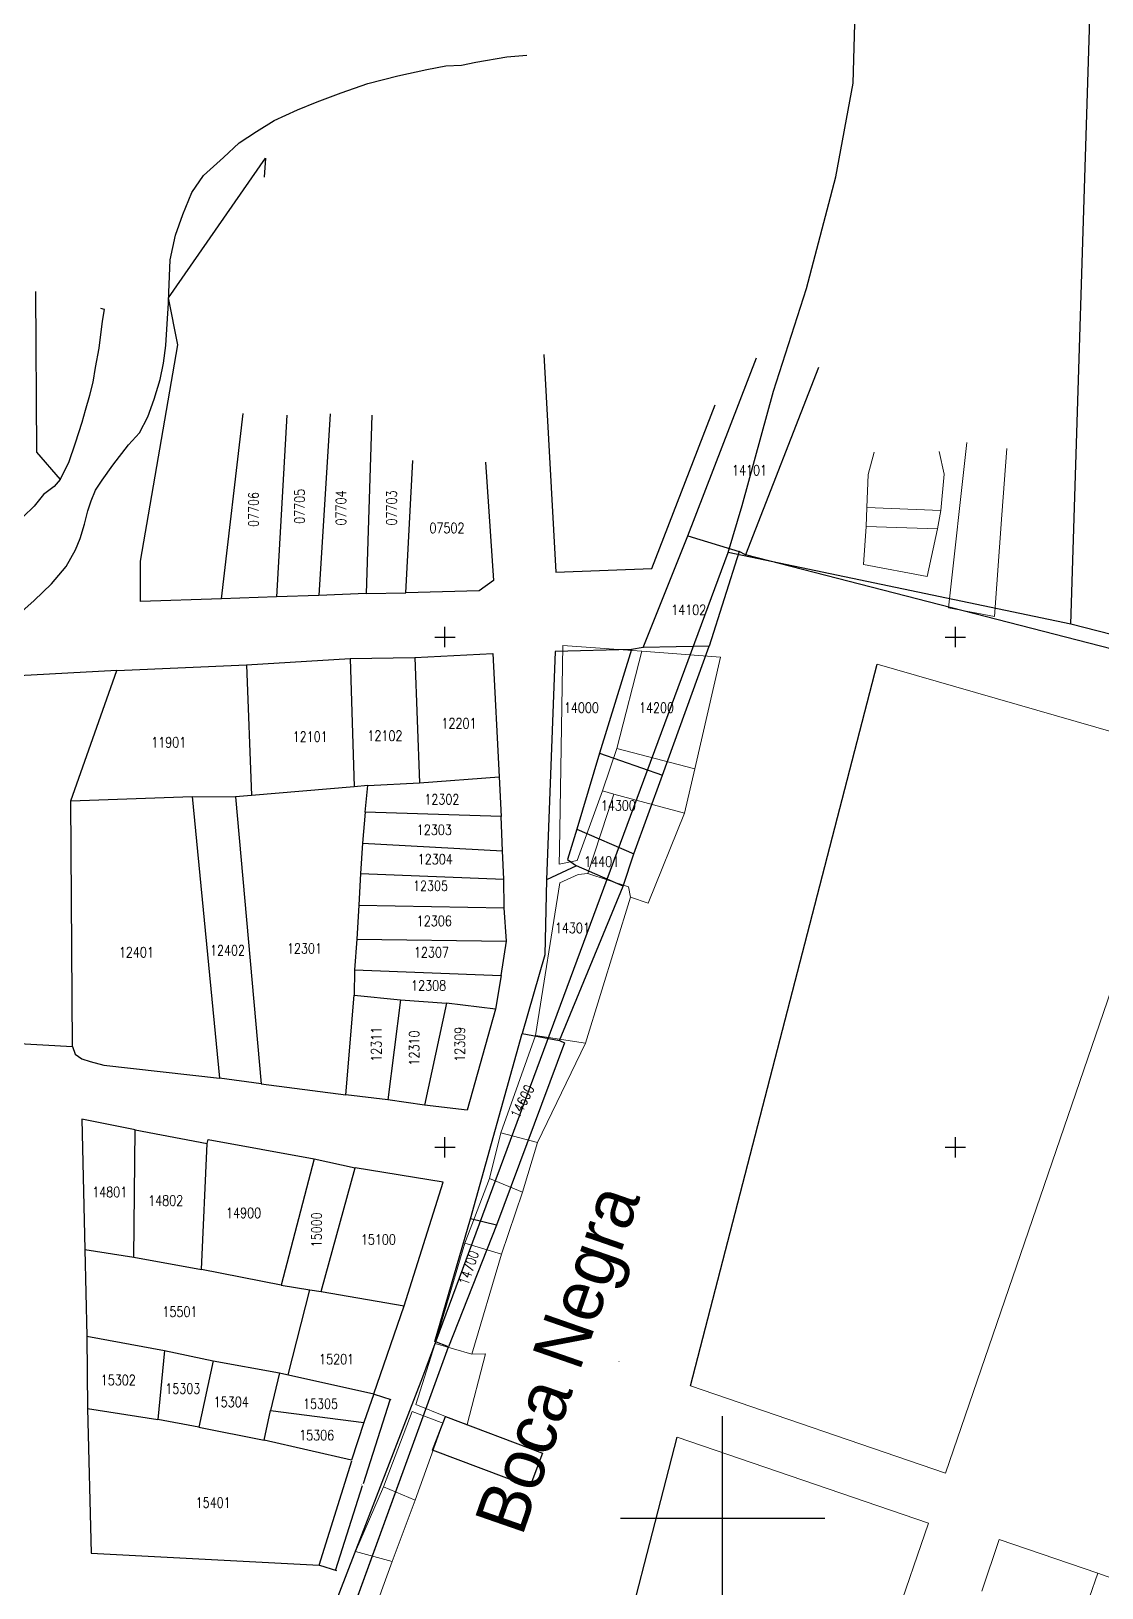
# Model space of a CAD drawing. Header units: metres. Extents: x 615331 to 657292, y 1301217 to 1321009.
# Drawn here: x 629641.7 to 629851.4, y 1320409 to 1320714.1 of the extents above; entities that cross this region are included whole.
import ezdxf
from ezdxf.enums import TextEntityAlignment as Align

# ---------------------------------------------------------------- set-up
doc = ezdxf.new("R2010")
doc.units = ezdxf.units.M
doc.header["$PDMODE"] = 32
doc.header["$PDSIZE"] = 0.5
for name, color, linetype in [('2', 1, 'Continuous'), ('42', 7, 'Continuous'), ('5', 7, 'Continuous'), ('7', 7, 'Continuous')]:
    doc.layers.add(name, color=color, linetype=linetype)
for name, color, linetype, lineweight in [('Nivel 2', 7, 'Continuous', 0), ('Nivel 30', 7, 'Continuous', 0), ('Nivel 5', 7, 'Continuous', 0)]:
    doc.layers.add(name, color=color, linetype=linetype, lineweight=lineweight)
doc.styles.add('ROMANS', font='ROMANS', dxfattribs={"height": 0.2})
doc.styles.get("Standard").update_dxf_attribs({"font": 'arial.ttf'})
doc.styles.add('Style-ENGINEERING', font='ENGINEERING.shx')
doc.dimstyles.get("Standard").update_dxf_attribs({"dimtxt": 0.18, "dimasz": 0.18, "dimexe": 0.18, "dimexo": 0.0625, "dimgap": 0.09, "dimtad": 0, "dimtih": 1, "dimtoh": 1, "dimdec": 4, "dimzin": 0, "dimdsep": 46, "dimtxsty": 'Standard', "dimcen": 0.09, "dimadec": 0, "dimazin": 0, "dimtfac": 1, "dimtdec": 4, "dimtofl": 0, "dimtmove": 0, "dimatfit": 3, "dimfxl": 1, "dimtolj": 1, "dimtzin": 0, "dimarcsym": 0})

# ---------------------------------------------------------------- blocks, each defined once
blk = doc.blocks.new('COORD')
at = {"layer": '42', "color": 2, "linetype": 'Continuous'}
for p, q in [((0, -2), (0, 2)), ((-2, 0), (2, 0))]:
    blk.add_line(p, q, dxfattribs=at)
blk = doc.blocks.new('COORD$')
at = {"layer": '42', "color": 2, "linetype": 'Continuous'}
blk.add_blockref('COORD', (0, 0), dxfattribs=at)
blk = doc.blocks.new('*D23')
at = {"color": 0, "linetype": 'Continuous', "lineweight": -2, "transparency": 16777216}
for p, q in [((629711.95, 1320445.82), (629706.73, 1320429.42)), ((629708.85, 1320447), (629712.17, 1320445.94)), ((629701.39, 1320412.65), (629706.61, 1320429.06)), ((629698.19, 1320413.48), (629701.51, 1320412.43))]:
    blk.add_line(p, q, dxfattribs=at)
at = {"color": 0, "linetype": 'Continuous', "transparency": 16777216}
for points in [[(629711.92, 1320445.83), (629711.98, 1320445.81), (629712, 1320445.99)], [(629701.36, 1320412.66), (629701.42, 1320412.64), (629701.34, 1320412.48)]]:
    blk.add_solid(points, dxfattribs=at)
at = {"layer": 'Defpoints', "color": 0, "linetype": 'Continuous', "transparency": 16777216}
for p in [(629708.79, 1320447.02), (629698.13, 1320413.5), (629701.34, 1320412.48)]:
    blk.add_point(p, dxfattribs=at)
at = {"color": 0, "linetype": 'Continuous', "transparency": 16777216, "insert": (629706.67, 1320429.24), "char_height": 0.18, "attachment_point": 5}
blk.add_mtext('\\A1;35.1697', dxfattribs=at)

msp = doc.modelspace()

# ---------------------------------------------------------------- linework, layer by layer
at = {"color": 5, "linetype": 'Continuous', "flags": 128}
for points in [[(629770.84011, 1320448.5975), (629807.4202, 1320590.05425)], [(629754.2974, 1320384.62618), (629768.24124, 1320438.54757)]]:
    msp.add_lwpolyline(points, dxfattribs=at)
at = {"color": 2, "linetype": 'Continuous', "flags": 128}
msp.add_lwpolyline([(629720.31119, 1320435.97594), (629722.8424, 1320442.60941), (629741.87722, 1320435.41231), (629739.36363, 1320428.82563)], close=True, dxfattribs=at)
msp.add_lwpolyline([(629722.8424, 1320442.60941), (629741.87722, 1320435.41231)], dxfattribs=at)
at = {"layer": '2', "color": 1, "linetype": 'Continuous'}
for p, q in [((629845.36823, 1320597.90308), (629850.34623, 1320756.56308)), ((629770.2874, 1320615.17141), (629783.7414, 1320650.10041)), ((629795.9024, 1320648.17641), (629781.6004, 1320611.46141)), ((629678.9444, 1320602.87541), (629683.2404, 1320639.19641)), ((629691.7794, 1320638.81441), (629689.7634, 1320603.22541)), ((629700.2624, 1320639.09341), (629698.0424, 1320603.50241)), ((629708.3934, 1320638.86041), (629707.3374, 1320603.88941)), ((629715.0584, 1320604.00941), (629716.4504, 1320629.93741)), ((629761.5934, 1320593.29441), (629770.2874, 1320615.17141)), ((629770.2874, 1320615.17141), (629780.3754, 1320612.11041)), ((629780.3754, 1320612.11041), (629774.4964, 1320593.56141)), ((629845.36823, 1320597.90308), (629778.20423, 1320611.96108)), ((629781.6004, 1320611.46141), (629780.3754, 1320612.11041)), ((629698.0424, 1320603.50241), (629689.7634, 1320603.22541)), ((629707.3374, 1320603.88941), (629698.0424, 1320603.50241)), ((629707.3374, 1320603.88941), (629715.0584, 1320604.00941)), ((629689.7634, 1320603.22541), (629678.9444, 1320602.87541)), ((629683.8374, 1320589.90941), (629704.2004, 1320591.15741)), ((629704.2004, 1320591.15741), (629716.8494, 1320591.37141)), ((629704.2004, 1320591.15741), (629704.9854, 1320566.01041)), ((629716.8494, 1320591.37141), (629717.7314, 1320566.78441)), ((629759.2604, 1320592.91741), (629753.0414, 1320572.58641)), ((629761.5934, 1320593.29441), (629759.2604, 1320592.91741)), ((629774.4964, 1320593.56141), (629761.5934, 1320593.29441)), ((629765.3244, 1320568.32541), (629774.4964, 1320593.56141)), ((629649.4264, 1320563.28041), (629658.4944, 1320588.82041)), ((629658.4944, 1320588.82041), (629683.8374, 1320589.90941)), ((629683.8374, 1320589.90941), (629684.8304, 1320564.30741)), ((629753.0414, 1320572.58641), (629748.6034, 1320557.70941)), ((629753.0414, 1320572.58641), (629765.3244, 1320568.32541)), ((629707.6254, 1320566.23741), (629717.7314, 1320566.78441)), ((629717.7314, 1320566.78441), (629733.3704, 1320567.94041)), ((629733.3704, 1320567.94041), (629733.7454, 1320560.16841)), ((629759.7224, 1320552.87841), (629765.3244, 1320568.32541)), ((629649.4264, 1320563.28041), (629673.1974, 1320564.10241)), ((629673.1974, 1320564.10241), (629678.5724, 1320508.91241)), ((629673.1974, 1320564.10241), (629681.7334, 1320564.07641)), ((629684.8304, 1320564.30741), (629681.7334, 1320564.07641)), ((629681.7334, 1320564.07641), (629686.7114, 1320507.81641)), ((629704.9854, 1320566.01041), (629684.8304, 1320564.30741)), ((629707.6254, 1320566.23741), (629704.9854, 1320566.01041)), ((629707.1134, 1320561.04941), (629707.6254, 1320566.23741)), ((629649.7594, 1320515.11041), (629649.4264, 1320563.28041)), ((629707.1134, 1320561.04941), (629706.6094, 1320554.99841)), ((629733.7454, 1320560.16841), (629707.1134, 1320561.04941)), ((629734.0084, 1320553.46341), (629733.7454, 1320560.16841)), ((629748.6034, 1320557.70941), (629746.7254, 1320551.79741)), ((629748.6034, 1320557.70941), (629759.7224, 1320552.87841)), ((629706.6094, 1320554.99841), (629706.2064, 1320548.99841)), ((629706.6094, 1320554.99841), (629734.0084, 1320553.46341)), ((629734.2614, 1320547.92641), (629734.0084, 1320553.46341)), ((629746.7254, 1320551.79741), (629748.5154, 1320550.49241)), ((629757.6464, 1320546.50841), (629759.7224, 1320552.87841)), ((629706.2064, 1320548.99841), (629705.8554, 1320542.84641)), ((629706.2064, 1320548.99841), (629734.2614, 1320547.92641)), ((629748.5154, 1320550.49241), (629742.6464, 1320547.79741)), ((629757.6464, 1320546.50841), (629748.5154, 1320550.49241)), ((629734.3634, 1320542.28641), (629734.2614, 1320547.92641)), ((629742.6464, 1320547.79741), (629742.3224, 1320533.05841)), ((629745.1664, 1320516.26341), (629757.6464, 1320546.50841)), ((629705.8554, 1320542.84641), (629705.4584, 1320536.13541)), ((629705.8554, 1320542.84641), (629734.3634, 1320542.28641)), ((629734.8284, 1320535.78641), (629734.3634, 1320542.28641)), ((629705.4584, 1320536.13541), (629705.0044, 1320530.13441)), ((629705.4584, 1320536.13541), (629734.8284, 1320535.78641)), ((629733.7714, 1320529.01841), (629734.8284, 1320535.78641)), ((629705.0044, 1320530.13441), (629704.9474, 1320525.20541)), ((629705.0044, 1320530.13441), (629733.7714, 1320529.01841)), ((629742.3224, 1320533.05841), (629737.8374, 1320517.67141)), ((629733.7714, 1320529.01841), (629732.6624, 1320522.40241)), ((629703.2944, 1320505.62641), (629704.9474, 1320525.20541)), ((629704.9474, 1320525.20541), (629714.0504, 1320524.26941)), ((629714.0504, 1320524.26941), (629711.5344, 1320504.68341)), ((629714.0504, 1320524.26941), (629723.0494, 1320523.58741)), ((629723.0494, 1320523.58741), (629718.7584, 1320503.62941)), ((629732.6624, 1320522.40241), (629723.0494, 1320523.58741)), ((629638.1694, 1320515.76941), (629649.7594, 1320515.11041)), ((629727.7494, 1320481.35041), (629737.8374, 1320517.67141)), ((629746.1864, 1320515.86541), (629732.8414, 1320480.07441)), ((629737.8374, 1320517.67141), (629745.1664, 1320516.26341)), ((629745.1664, 1320516.26341), (629746.1864, 1320515.86541)), ((629686.7114, 1320507.81641), (629678.5724, 1320508.91241)), ((629686.7114, 1320507.81641), (629703.2944, 1320505.62641)), ((629711.5344, 1320504.68341), (629703.2944, 1320505.62641)), ((629718.7584, 1320503.62941), (629711.5344, 1320504.68341)), ((629661.8174, 1320473.85241), (629662.0494, 1320498.80541)), ((629662.0494, 1320498.80541), (629676.1474, 1320496.13641)), ((629676.1474, 1320496.13641), (629676.3434, 1320496.90041)), ((629676.3434, 1320496.90041), (629697.1074, 1320493.12141)), ((629675.0494, 1320471.42941), (629676.1474, 1320496.13641)), ((629697.1074, 1320493.12141), (629690.6744, 1320468.36741)), ((629697.1074, 1320493.12141), (629705.1514, 1320491.31241)), ((629698.5104, 1320467.11541), (629705.1514, 1320491.31241)), ((629732.8414, 1320480.07441), (629727.7494, 1320481.35041)), ((629732.8414, 1320480.07441), (629723.4534, 1320456.25941)), ((629652.2014, 1320475.34241), (629661.8174, 1320473.85241)), ((629652.2014, 1320475.34241), (629652.6084, 1320458.32241)), ((629661.8174, 1320473.85241), (629675.0494, 1320471.42941)), ((629690.6744, 1320468.36741), (629675.0494, 1320471.42941)), ((629690.6744, 1320468.36741), (629696.2724, 1320467.40041)), ((629692.0524, 1320450.79741), (629696.2724, 1320467.40041)), ((629696.2724, 1320467.40041), (629698.5104, 1320467.11541)), ((629698.5104, 1320467.11541), (629714.7434, 1320464.31241)), ((629708.7944, 1320447.01541), (629714.7434, 1320464.31241)), ((629652.6084, 1320458.32241), (629667.7744, 1320455.56141)), ((629652.6084, 1320458.32241), (629652.7364, 1320444.19741)), ((629667.7744, 1320455.56141), (629666.4734, 1320442.03241)), ((629667.7744, 1320455.56141), (629677.3444, 1320453.51141)), ((629686.7154, 1320355.31641), (629723.4534, 1320456.25941)), ((629677.3444, 1320453.51141), (629674.5154, 1320440.52841)), ((629677.3444, 1320453.51141), (629690.3214, 1320451.18841)), ((629690.3214, 1320451.18841), (629688.5594, 1320443.80441)), ((629690.3214, 1320451.18841), (629708.7944, 1320447.01541)), ((629708.7944, 1320447.01541), (629706.8714, 1320441.42641)), ((629652.7364, 1320444.19741), (629666.4734, 1320442.03241)), ((629674.5154, 1320440.52841), (629666.4734, 1320442.03241)), ((629687.3414, 1320437.94941), (629688.5594, 1320443.80441)), ((629688.5594, 1320443.80441), (629706.8714, 1320441.42641)), ((629674.5154, 1320440.52841), (629687.3414, 1320437.94941)), ((629706.8714, 1320441.42641), (629704.4484, 1320434.03641)), ((629704.4484, 1320434.03641), (629687.3414, 1320437.94941))]:
    msp.add_line(p, q, dxfattribs=at)
for points in [[(630370.75923, 1320878.88508), (630352.69023, 1320703.36308), (630185.87923, 1320510.61408), (629845.36823, 1320597.90308)], [(629778.20423, 1320611.96108), (629780.93423, 1320621.13008), (629787.12623, 1320643.54008), (629793.58923, 1320663.66508), (629799.27823, 1320685.56308), (629802.70523, 1320703.88908), (629803.11423, 1320717.87308), (629802.02023, 1320729.05108), (629801.17923, 1320740.23108), (629800.84023, 1320752.17708), (629803.32323, 1320760.32708), (629812.42923, 1320765.97908), (629824.36423, 1320766.56408), (629831.99023, 1320765.85008), (629840.39823, 1320762.34608), (629850.34623, 1320756.56308)], [(629638.6864, 1320599.31541), (629642.2644, 1320602.54841), (629645.6394, 1320605.78041), (629648.5554, 1320609.16041), (629650.3554, 1320612.42841), (629651.3004, 1320614.67241), (629652.1384, 1320617.47541), (629652.7754, 1320620.12341), (629653.4184, 1320622.05941), (629654.2634, 1320624.15041), (629655.6174, 1320626.09341), (629657.6744, 1320629.05941), (629660.7374, 1320633.05041), (629662.9004, 1320635.40741), (629664.5494, 1320638.52141), (629665.7884, 1320641.98841), (629666.9734, 1320645.80941), (629667.6044, 1320649.06741), (629668.0814, 1320652.47641), (629668.2974, 1320656.74741), (629668.5654, 1320660.81441), (629668.6484, 1320662.89941), (629668.9464, 1320669.30441), (629669.9694, 1320674.14141), (629671.4064, 1320678.16841), (629673.1464, 1320682.45241), (629675.4524, 1320685.82641), (629679.3844, 1320689.36841), (629682.4064, 1320692.24041), (629685.8414, 1320694.45641), (629689.2764, 1320696.62141), (629693.8304, 1320698.69441), (629697.7294, 1320700.25341), (629702.4384, 1320702.02341), (629707.6044, 1320703.84741), (629713.4844, 1320705.37341), (629719.2144, 1320706.59341), (629722.9174, 1320707.28641), (629725.9644, 1320707.46641), (629728.8044, 1320707.99941), (629734.8404, 1320709.06941), (629738.8004, 1320709.40941)], [(629678.9444, 1320602.87541), (629663.0974, 1320602.32741), (629663.1274, 1320610.25541), (629670.4174, 1320652.59941), (629668.6074, 1320661.85641), (629687.6164, 1320689.18741), (629687.3454, 1320685.47541)], [(629860.7634, 1320672.99241), (629862.3184, 1320590.68341), (629781.6004, 1320611.46141)], [(629642.5314, 1320663.07341), (629642.7644, 1320631.62041), (629647.3854, 1320626.22341), (629649.0834, 1320629.54241), (629650.3694, 1320633.41541), (629651.6534, 1320637.49241), (629652.3434, 1320639.83541), (629653.1804, 1320642.79041), (629653.8184, 1320645.28641), (629654.3004, 1320648.18741), (629654.9774, 1320652.00441), (629655.6414, 1320657.24441), (629656.0784, 1320659.53541), (629655.3144, 1320659.73141)], [(629742.1244, 1320650.74641), (629744.4904, 1320608.08241), (629763.2324, 1320608.80741), (629775.6954, 1320640.88241)], [(629730.6804, 1320629.60741), (629732.2604, 1320606.44841), (629729.4334, 1320604.44241), (629715.0584, 1320604.00941)], [(629647.3854, 1320626.22341), (629646.1784, 1320624.89241), (629644.1094, 1320623.29841), (629642.3014, 1320620.99541), (629640.1344, 1320618.94341)], [(629647.17823, 1320063.54808), (629641.96423, 1320082.58008), (629637.27623, 1320098.81908), (629630.20323, 1320129.27908), (629627.74623, 1320153.41308), (629628.85923, 1320175.79108), (629635.24123, 1320207.35408), (629644.43823, 1320236.13908), (629653.64823, 1320262.89108), (629659.85023, 1320284.03008), (629672.06423, 1320317.15608), (629683.99023, 1320355.11008), (629698.16823, 1320397.90908), (629718.37523, 1320450.40608), (629778.20423, 1320611.96108)], [(629716.8494, 1320591.37141), (629732.1354, 1320592.16841), (629733.3704, 1320567.94041)], [(629759.2604, 1320592.91741), (629744.3264, 1320592.53141), (629742.6464, 1320547.79741)], [(629658.4944, 1320588.82041), (629616.4464, 1320586.51541), (629616.6414, 1320570.45941), (629622.7344, 1320570.97041), (629622.8544, 1320568.83741), (629622.7144, 1320567.46441), (629622.2204, 1320565.93541), (629621.6714, 1320564.86341), (629621.4304, 1320563.38741), (629621.6984, 1320561.86541), (629622.2164, 1320560.75241), (629622.8874, 1320559.64041), (629623.6554, 1320558.93541), (629624.0834, 1320539.67941), (629622.5074, 1320517.20541)], [(629732.6624, 1320522.40241), (629727.0994, 1320502.63641), (629718.7584, 1320503.62941)], [(629649.7594, 1320515.11041), (629650.3314, 1320513.64141), (629651.6104, 1320512.68741), (629653.2404, 1320512.19341), (629655.9404, 1320511.45541), (629678.5724, 1320508.91241)], [(629662.0494, 1320498.80541), (629651.6154, 1320500.89741), (629652.2014, 1320475.34241)], [(629714.7434, 1320464.31241), (629722.4004, 1320488.51841), (629705.1514, 1320491.31241)], [(629723.4534, 1320456.25941), (629720.7514, 1320457.30241), (629727.7494, 1320481.35041)], [(629652.7364, 1320444.19741), (629653.4494, 1320415.84741), (629698.1304, 1320413.50141), (629704.5004, 1320433.93541)]]:
    msp.add_lwpolyline(points, dxfattribs=at)
at = {"layer": 'Nivel 2', "color": 1, "linetype": 'Continuous', "lineweight": -3}
for p, q in [((629770.2874, 1320615.17141), (629783.7414, 1320650.10041)), ((629795.9024, 1320648.17641), (629781.6004, 1320611.46141)), ((629678.9444, 1320602.87541), (629683.2404, 1320639.19641)), ((629691.7794, 1320638.81441), (629689.7634, 1320603.22541)), ((629700.2624, 1320639.09341), (629698.0424, 1320603.50241)), ((629708.3934, 1320638.86041), (629707.3374, 1320603.88941)), ((629715.0584, 1320604.00941), (629716.4504, 1320629.93741)), ((629761.5934, 1320593.29441), (629770.2874, 1320615.17141)), ((629770.2874, 1320615.17141), (629780.3754, 1320612.11041)), ((629780.3754, 1320612.11041), (629774.4964, 1320593.56141)), ((629781.6004, 1320611.46141), (629780.3754, 1320612.11041)), ((629698.0424, 1320603.50241), (629689.7634, 1320603.22541)), ((629707.3374, 1320603.88941), (629698.0424, 1320603.50241)), ((629707.3374, 1320603.88941), (629715.0584, 1320604.00941)), ((629689.7634, 1320603.22541), (629678.9444, 1320602.87541)), ((629683.8374, 1320589.90941), (629704.2004, 1320591.15741)), ((629704.2004, 1320591.15741), (629716.8494, 1320591.37141)), ((629704.2004, 1320591.15741), (629704.9854, 1320566.01041)), ((629716.8494, 1320591.37141), (629717.7314, 1320566.78441)), ((629759.2604, 1320592.91741), (629753.0414, 1320572.58641)), ((629761.5934, 1320593.29441), (629759.2604, 1320592.91741)), ((629774.4964, 1320593.56141), (629761.5934, 1320593.29441)), ((629765.3244, 1320568.32541), (629774.4964, 1320593.56141)), ((629649.4264, 1320563.28041), (629658.4944, 1320588.82041)), ((629658.4944, 1320588.82041), (629683.8374, 1320589.90941)), ((629683.8374, 1320589.90941), (629684.8304, 1320564.30741)), ((629753.0414, 1320572.58641), (629748.6034, 1320557.70941)), ((629753.0414, 1320572.58641), (629765.3244, 1320568.32541)), ((629707.6254, 1320566.23741), (629717.7314, 1320566.78441)), ((629717.7314, 1320566.78441), (629733.3704, 1320567.94041)), ((629733.3704, 1320567.94041), (629733.7454, 1320560.16841)), ((629759.7224, 1320552.87841), (629765.3244, 1320568.32541)), ((629649.4264, 1320563.28041), (629673.1974, 1320564.10241)), ((629673.1974, 1320564.10241), (629681.7334, 1320564.07641)), ((629673.1974, 1320564.10241), (629678.5724, 1320508.91241)), ((629684.8304, 1320564.30741), (629681.7334, 1320564.07641)), ((629681.7334, 1320564.07641), (629686.7114, 1320507.81641)), ((629704.9854, 1320566.01041), (629684.8304, 1320564.30741)), ((629707.6254, 1320566.23741), (629704.9854, 1320566.01041)), ((629707.1134, 1320561.04941), (629707.6254, 1320566.23741)), ((629649.7594, 1320515.11041), (629649.4264, 1320563.28041)), ((629707.1134, 1320561.04941), (629706.6094, 1320554.99841)), ((629733.7454, 1320560.16841), (629707.1134, 1320561.04941)), ((629734.0084, 1320553.46341), (629733.7454, 1320560.16841)), ((629748.6034, 1320557.70941), (629746.7254, 1320551.79741)), ((629748.6034, 1320557.70941), (629759.7224, 1320552.87841)), ((629706.6094, 1320554.99841), (629706.2064, 1320548.99841)), ((629706.6094, 1320554.99841), (629734.0084, 1320553.46341)), ((629734.2614, 1320547.92641), (629734.0084, 1320553.46341)), ((629746.7254, 1320551.79741), (629748.5154, 1320550.49241)), ((629757.6464, 1320546.50841), (629759.7224, 1320552.87841)), ((629706.2064, 1320548.99841), (629705.8554, 1320542.84641)), ((629706.2064, 1320548.99841), (629734.2614, 1320547.92641)), ((629748.5154, 1320550.49241), (629742.6464, 1320547.79741)), ((629757.6464, 1320546.50841), (629748.5154, 1320550.49241)), ((629734.3634, 1320542.28641), (629734.2614, 1320547.92641)), ((629742.6464, 1320547.79741), (629742.3224, 1320533.05841)), ((629745.1664, 1320516.26341), (629757.6464, 1320546.50841)), ((629705.8554, 1320542.84641), (629705.4584, 1320536.13541)), ((629705.8554, 1320542.84641), (629734.3634, 1320542.28641)), ((629734.8284, 1320535.78641), (629734.3634, 1320542.28641)), ((629705.4584, 1320536.13541), (629705.0044, 1320530.13441)), ((629705.4584, 1320536.13541), (629734.8284, 1320535.78641)), ((629733.7714, 1320529.01841), (629734.8284, 1320535.78641)), ((629705.0044, 1320530.13441), (629704.9474, 1320525.20541)), ((629705.0044, 1320530.13441), (629733.7714, 1320529.01841)), ((629742.3224, 1320533.05841), (629737.8374, 1320517.67141)), ((629733.7714, 1320529.01841), (629732.6624, 1320522.40241)), ((629703.2944, 1320505.62641), (629704.9474, 1320525.20541)), ((629704.9474, 1320525.20541), (629714.0504, 1320524.26941)), ((629714.0504, 1320524.26941), (629711.5344, 1320504.68341)), ((629714.0504, 1320524.26941), (629723.0494, 1320523.58741)), ((629723.0494, 1320523.58741), (629718.7584, 1320503.62941)), ((629732.6624, 1320522.40241), (629723.0494, 1320523.58741)), ((629638.1694, 1320515.76941), (629649.7594, 1320515.11041)), ((629727.7494, 1320481.35041), (629737.8374, 1320517.67141)), ((629746.1864, 1320515.86541), (629732.8414, 1320480.07441)), ((629737.8374, 1320517.67141), (629745.1664, 1320516.26341)), ((629745.1664, 1320516.26341), (629746.1864, 1320515.86541)), ((629686.7114, 1320507.81641), (629678.5724, 1320508.91241)), ((629686.7114, 1320507.81641), (629703.2944, 1320505.62641)), ((629711.5344, 1320504.68341), (629703.2944, 1320505.62641)), ((629718.7584, 1320503.62941), (629711.5344, 1320504.68341)), ((629661.8174, 1320473.85241), (629662.0494, 1320498.80541)), ((629662.0494, 1320498.80541), (629676.1474, 1320496.13641)), ((629676.1474, 1320496.13641), (629676.3434, 1320496.90041)), ((629676.3434, 1320496.90041), (629697.1074, 1320493.12141)), ((629675.0494, 1320471.42941), (629676.1474, 1320496.13641)), ((629697.1074, 1320493.12141), (629690.6744, 1320468.36741)), ((629697.1074, 1320493.12141), (629705.1514, 1320491.31241)), ((629698.5104, 1320467.11541), (629705.1514, 1320491.31241)), ((629732.8414, 1320480.07441), (629727.7494, 1320481.35041)), ((629732.8414, 1320480.07441), (629723.4534, 1320456.25941)), ((629652.2014, 1320475.34241), (629652.6084, 1320458.32241)), ((629652.2014, 1320475.34241), (629661.8174, 1320473.85241)), ((629661.8174, 1320473.85241), (629675.0494, 1320471.42941)), ((629690.6744, 1320468.36741), (629675.0494, 1320471.42941)), ((629690.6744, 1320468.36741), (629696.2724, 1320467.40041)), ((629692.0524, 1320450.79741), (629696.2724, 1320467.40041)), ((629696.2724, 1320467.40041), (629698.5104, 1320467.11541)), ((629698.5104, 1320467.11541), (629714.7434, 1320464.31241)), ((629708.7944, 1320447.01541), (629714.7434, 1320464.31241)), ((629652.6084, 1320458.32241), (629652.7364, 1320444.19741)), ((629652.6084, 1320458.32241), (629667.7744, 1320455.56141)), ((629667.7744, 1320455.56141), (629666.4734, 1320442.03241)), ((629667.7744, 1320455.56141), (629677.3444, 1320453.51141)), ((629677.3444, 1320453.51141), (629674.5154, 1320440.52841)), ((629677.3444, 1320453.51141), (629690.3214, 1320451.18841)), ((629690.3214, 1320451.18841), (629688.5594, 1320443.80441)), ((629690.3214, 1320451.18841), (629708.7944, 1320447.01541)), ((629708.7944, 1320447.01541), (629706.8714, 1320441.42641)), ((629652.7364, 1320444.19741), (629666.4734, 1320442.03241)), ((629674.5154, 1320440.52841), (629666.4734, 1320442.03241)), ((629687.3414, 1320437.94941), (629688.5594, 1320443.80441)), ((629688.5594, 1320443.80441), (629706.8714, 1320441.42641)), ((629674.5154, 1320440.52841), (629687.3414, 1320437.94941)), ((629706.8714, 1320441.42641), (629704.4484, 1320434.03641)), ((629704.4484, 1320434.03641), (629687.3414, 1320437.94941))]:
    msp.add_line(p, q, dxfattribs=at)
at = {"layer": 'Nivel 2', "color": 1, "linetype": 'Continuous', "lineweight": -3, "flags": 128}
for points in [[(629638.6864, 1320599.31541), (629642.2644, 1320602.54841), (629645.6394, 1320605.78041), (629648.5554, 1320609.16041), (629650.3554, 1320612.42841), (629651.3004, 1320614.67241), (629652.1384, 1320617.47541), (629652.7754, 1320620.12341), (629653.4184, 1320622.05941), (629654.2634, 1320624.15041), (629655.6174, 1320626.09341), (629657.6744, 1320629.05941), (629660.7374, 1320633.05041), (629662.9004, 1320635.40741), (629664.5494, 1320638.52141), (629665.7884, 1320641.98841), (629666.9734, 1320645.80941), (629667.6044, 1320649.06741), (629668.0814, 1320652.47641), (629668.2974, 1320656.74741), (629668.5654, 1320660.81441), (629668.6484, 1320662.89941), (629668.9464, 1320669.30441), (629669.9694, 1320674.14141), (629671.4064, 1320678.16841), (629673.1464, 1320682.45241), (629675.4524, 1320685.82641), (629679.3844, 1320689.36841), (629682.4064, 1320692.24041), (629685.8414, 1320694.45641), (629689.2764, 1320696.62141), (629693.8304, 1320698.69441), (629697.7294, 1320700.25341), (629702.4384, 1320702.02341), (629707.6044, 1320703.84741), (629713.4844, 1320705.37341), (629719.2144, 1320706.59341), (629722.9174, 1320707.28641), (629725.9644, 1320707.46641), (629728.8044, 1320707.99941), (629734.8404, 1320709.06941), (629738.8004, 1320709.40941)], [(629678.9444, 1320602.87541), (629663.0974, 1320602.32741), (629663.1274, 1320610.25541), (629670.4174, 1320652.59941), (629668.6074, 1320661.85641), (629687.6164, 1320689.18741), (629687.3454, 1320685.47541)], [(629860.7634, 1320672.99241), (629862.3184, 1320590.68341), (629781.6004, 1320611.46141)], [(629642.5314, 1320663.07341), (629642.7644, 1320631.62041), (629647.3854, 1320626.22341), (629649.0834, 1320629.54241), (629650.3694, 1320633.41541), (629651.6534, 1320637.49241), (629652.3434, 1320639.83541), (629653.1804, 1320642.79041), (629653.8184, 1320645.28641), (629654.3004, 1320648.18741), (629654.9774, 1320652.00441), (629655.6414, 1320657.24441), (629656.0784, 1320659.53541), (629655.3144, 1320659.73141)], [(629742.1244, 1320650.74641), (629744.4904, 1320608.08241), (629763.2324, 1320608.80741), (629775.6954, 1320640.88241)], [(629730.6804, 1320629.60741), (629732.2604, 1320606.44841), (629729.4334, 1320604.44241), (629715.0584, 1320604.00941)], [(629647.3854, 1320626.22341), (629646.1784, 1320624.89241), (629644.1094, 1320623.29841), (629642.3014, 1320620.99541), (629640.1344, 1320618.94341)], [(629716.8494, 1320591.37141), (629732.1354, 1320592.16841), (629733.3704, 1320567.94041)], [(629759.2604, 1320592.91741), (629744.3264, 1320592.53141), (629742.6464, 1320547.79741)], [(629658.4944, 1320588.82041), (629616.4464, 1320586.51541), (629616.6414, 1320570.45941), (629622.7344, 1320570.97041), (629622.8544, 1320568.83741), (629622.7144, 1320567.46441), (629622.2204, 1320565.93541), (629621.6714, 1320564.86341), (629621.4304, 1320563.38741), (629621.6984, 1320561.86541), (629622.2164, 1320560.75241), (629622.8874, 1320559.64041), (629623.6554, 1320558.93541), (629624.0834, 1320539.67941), (629622.5074, 1320517.20541)], [(629732.6624, 1320522.40241), (629727.0994, 1320502.63641), (629718.7584, 1320503.62941)], [(629649.7594, 1320515.11041), (629650.3314, 1320513.64141), (629651.6104, 1320512.68741), (629653.2404, 1320512.19341), (629655.9404, 1320511.45541), (629678.5724, 1320508.91241)], [(629662.0494, 1320498.80541), (629651.6154, 1320500.89741), (629652.2014, 1320475.34241)], [(629714.7434, 1320464.31241), (629722.4004, 1320488.51841), (629705.1514, 1320491.31241)], [(629723.4534, 1320456.25941), (629720.7514, 1320457.30241), (629727.7494, 1320481.35041)], [(629686.7154, 1320355.31641), (629723.4534, 1320456.25941)], [(629652.7364, 1320444.19741), (629653.4494, 1320415.84741), (629698.1304, 1320413.50141), (629704.5004, 1320433.93541)]]:
    msp.add_lwpolyline(points, dxfattribs=at)
at = {"layer": 'Nivel 30', "color": 1, "linetype": 'Continuous', "lineweight": 13}
for p, q in [((629805.6334, 1320627.19641), (629806.7904, 1320631.56841)), ((629819.5684, 1320631.71741), (629820.5164, 1320627.31241)), ((629821.3684, 1320601.09241), (629824.9504, 1320633.48541)), ((629832.7944, 1320632.34441), (629831.8394, 1320619.33741)), ((629805.3694, 1320620.71941), (629805.6334, 1320627.19641)), ((629820.5164, 1320627.31241), (629819.8624, 1320620.19241)), ((629805.2754, 1320616.99541), (629805.3694, 1320620.71941)), ((629805.3694, 1320620.71941), (629819.8624, 1320620.19241)), ((629819.8624, 1320620.19241), (629819.2474, 1320616.56541)), ((629831.8394, 1320619.33741), (629830.3764, 1320599.38741)), ((629804.7174, 1320609.59741), (629805.2754, 1320616.99541)), ((629819.2474, 1320616.56541), (629805.2754, 1320616.99541)), ((629819.2474, 1320616.56541), (629817.1714, 1320607.20841)), ((629817.1714, 1320607.20841), (629804.7174, 1320609.59741)), ((629830.3764, 1320599.38741), (629821.3684, 1320601.09241)), ((629745.1664, 1320553.67541), (629745.8164, 1320593.67541)), ((629745.8164, 1320593.67541), (629761.3234, 1320592.61041)), ((629756.3874, 1320573.49241), (629761.3234, 1320592.61041)), ((629761.3234, 1320592.61041), (629776.7424, 1320591.38841)), ((629776.7424, 1320591.38841), (629771.6734, 1320569.55141)), ((629753.6154, 1320565.23541), (629756.3874, 1320573.49241)), ((629756.3874, 1320573.49241), (629771.6734, 1320569.55141)), ((629771.6734, 1320569.55141), (629769.6584, 1320560.87441)), ((629753.6154, 1320565.23541), (629748.6694, 1320551.59741)), ((629750.7234, 1320549.03441), (629755.8034, 1320564.54841)), ((629755.8034, 1320564.54841), (629753.6154, 1320565.23541)), ((629755.8034, 1320564.54841), (629769.6584, 1320560.87441)), ((629769.6584, 1320560.87441), (629762.5514, 1320543.21841)), ((629745.1194, 1320550.87541), (629745.1664, 1320553.67541)), ((629748.6694, 1320551.59741), (629745.1194, 1320550.87541)), ((629745.2634, 1320547.19341), (629748.8134, 1320548.79541)), ((629748.8134, 1320548.79541), (629750.7234, 1320549.03441)), ((629750.7234, 1320549.03441), (629758.7014, 1320546.37641)), ((629740.4754, 1320517.29841), (629745.2634, 1320547.19341)), ((629758.7014, 1320546.37641), (629759.0694, 1320544.40541)), ((629759.0694, 1320544.40541), (629750.2834, 1320515.79941)), ((629762.5514, 1320543.21841), (629759.0694, 1320544.40541)), ((629733.6654, 1320498.21141), (629740.4754, 1320517.29841)), ((629750.2834, 1320515.79941), (629740.4754, 1320517.29841)), ((629750.2834, 1320515.79941), (629740.8744, 1320496.32841)), ((629731.4714, 1320489.21941), (629733.6654, 1320498.21141)), ((629733.6654, 1320498.21141), (629740.8744, 1320496.32841)), ((629740.8744, 1320496.32841), (629737.9204, 1320486.54141)), ((629726.6444, 1320476.54341), (629731.4714, 1320489.21941)), ((629737.9204, 1320486.54141), (629731.4714, 1320489.21941)), ((629737.9204, 1320486.54141), (629733.7924, 1320474.38641)), ((629720.8304, 1320456.91641), (629726.6444, 1320476.54341)), ((629733.7924, 1320474.38641), (629726.6444, 1320476.54341)), ((629733.7924, 1320474.38641), (629728.0004, 1320454.82941)), ((629717.0154, 1320444.95541), (629720.8304, 1320456.91641)), ((629720.8304, 1320456.91641), (629728.0004, 1320454.82941)), ((629730.6764, 1320454.88641), (629727.1104, 1320441.00541)), ((629728.0004, 1320454.82941), (629730.6764, 1320454.88641)), ((629722.8424, 1320442.60941), (629717.0154, 1320444.95541)), ((629710.7084, 1320428.83941), (629716.3314, 1320443.57541)), ((629716.3314, 1320443.57541), (629721.9664, 1320441.44541)), ((629727.1104, 1320441.00541), (629722.8424, 1320442.60941)), ((629722.2954, 1320441.32041), (629716.8874, 1320426.23141)), ((629721.9664, 1320441.44541), (629722.2954, 1320441.32041)), ((629705.1984, 1320416.13541), (629710.7084, 1320428.83941)), ((629710.7084, 1320428.83941), (629716.8874, 1320426.23141)), ((629716.8874, 1320426.23141), (629712.3854, 1320414.21541)), ((629700.0054, 1320402.70341), (629705.1984, 1320416.13541)), ((629712.3854, 1320414.21541), (629705.1984, 1320416.13541)), ((629712.3854, 1320414.21541), (629707.1454, 1320399.83141))]:
    msp.add_line(p, q, dxfattribs=at)
at = {"layer": 'Nivel 30', "color": 3, "linetype": 'Continuous', "lineweight": 13}
for p, q in [((629807.4202, 1320590.05425), (629868.99312, 1320572.26632)), ((629820.80577, 1320431.49114), (629868.99312, 1320572.26632)), ((629756.82844, 1320453.39457), (629756.87624, 1320453.3782)), ((629770.84011, 1320448.5975), (629820.80577, 1320431.49114)), ((629768.24124, 1320438.54757), (629817.45338, 1320421.69919)), ((629799.46954, 1320369.16094), (629817.45338, 1320421.69919)), ((629827.8874, 1320408.39941), (629831.2854, 1320418.49641)), ((629831.2854, 1320418.49641), (629850.6304, 1320411.87341)), ((629847.1334, 1320401.88641), (629850.6304, 1320411.87341)), ((629850.6304, 1320411.87341), (629869.8794, 1320405.09241))]:
    msp.add_line(p, q, dxfattribs=at)

# ---------------------------------------------------------------- block references
at = {"layer": '42', "color": 2, "linetype": 'Continuous', "xscale": 10, "yscale": 10}
msp.add_blockref('COORD$', (629777.12523, 1320422.65208), dxfattribs=at)
at = {"layer": '5', "color": 2, "linetype": 'Continuous'}
for p in [(629722.7274, 1320595.36241), (629822.7274, 1320595.36241), (629722.7274, 1320495.36241), (629822.7274, 1320495.36241)]:
    msp.add_blockref('COORD', p, dxfattribs=at)
at = {"layer": 'Nivel 5', "color": 2, "linetype": 'Continuous', "lineweight": -3}
for p in [(629722.7274, 1320595.36241), (629822.7274, 1320595.36241), (629722.7274, 1320495.36241), (629822.7274, 1320495.36241)]:
    msp.add_blockref('COORD', p, dxfattribs=at)

# ---------------------------------------------------------------- texts
at = {"layer": '7', "color": 7, "linetype": 'Continuous', "style": 'ROMANS', "width": 0.8}
for s, p in [('14101', (629782.4074, 1320628.04441)), ('07502', (629723.1314, 1320616.72541)), ('14102', (629770.4924, 1320600.69041)), ('14000', (629749.4694, 1320581.51841)), ('14200', (629764.1854, 1320581.51841)), ('12201', (629725.4884, 1320578.43741)), ('12101', (629696.3334, 1320575.83941)), ('12102', (629710.9824, 1320576.01741)), ('11901', (629668.6244, 1320574.72241)), ('12302', (629722.1404, 1320563.54741)), ('14300', (629756.7104, 1320562.34741)), ('12303', (629720.6524, 1320557.59141)), ('12304', (629720.8384, 1320551.82141)), ('14401', (629753.4414, 1320551.35841)), ('12305', (629719.9104, 1320546.61041)), ('12306', (629720.6524, 1320539.72341)), ('14301', (629747.7074, 1320538.34941)), ('12401', (629662.3014, 1320533.58841)), ('12402', (629680.1534, 1320533.96041)), ('12301', (629695.2174, 1320534.33341)), ('12307', (629720.0944, 1320533.58141)), ('12308', (629719.5364, 1320527.06641)), ('14801', (629657.0734, 1320486.59841)), ('14802', (629668.0444, 1320484.92341)), ('14900', (629683.2944, 1320482.50341)), ('15100', (629709.7014, 1320477.29241)), ('15501', (629670.8354, 1320463.14641)), ('15201', (629701.5194, 1320453.84041)), ('15302', (629658.7464, 1320449.74541)), ('15303', (629671.3924, 1320448.07041)), ('15304', (629680.8764, 1320445.46441)), ('15305', (629698.3594, 1320445.09241)), ('15306', (629697.6134, 1320438.95041)), ('15401', (629677.3444, 1320425.73541))]:
    msp.add_text(s, height=2, dxfattribs=at).set_placement(p, align=Align.MIDDLE)
for s, rotation, p in [('07706', 90, (629685.2414, 1320620.36041)), ('07705', 90, (629694.2564, 1320620.96341)), ('07704', 90, (629702.3704, 1320620.66141)), ('07703', 90, (629712.2864, 1320620.66141)), ('12311', 90, (629709.2834, 1320515.55441)), ('12310', 90, (629716.7214, 1320514.80841)), ('12309', 90, (629725.6474, 1320515.55241)), ('14600', 63.4104417, (629737.9047, 1320504.3435)), ('15000', 90, (629697.5874, 1320479.17941)), ('14700', 71.5813833, (629727.39315, 1320471.74429))]:
    msp.add_text(s, height=2, rotation=rotation, dxfattribs=at).set_placement(p, align=Align.MIDDLE)
at = {"layer": 'Nivel 30', "color": 1, "linetype": 'Continuous', "lineweight": 13, "style": 'Style-ENGINEERING'}
msp.add_text('Boca Negra', height=9.999996, rotation=70.8210306, dxfattribs=at).set_placement((629744.71512, 1320453.92903), align=Align.MIDDLE_CENTER)

# ---------------------------------------------------------------- dimensions: what is measured, and where the dimension line sits
at = {"color": 2, "linetype": 'Continuous'}
dim = msp.add_aligned_dim(p1=(629708.7944, 1320447.01541), p2=(629698.1304, 1320413.50141), distance=3.36612, dimstyle='Standard', dxfattribs=at)
dim.commit()
dim.dimension.update_dxf_attribs({"geometry": '*D23', "text_midpoint": (629706.67005, 1320429.23775)})

doc.saveas('drawing.dxf')
